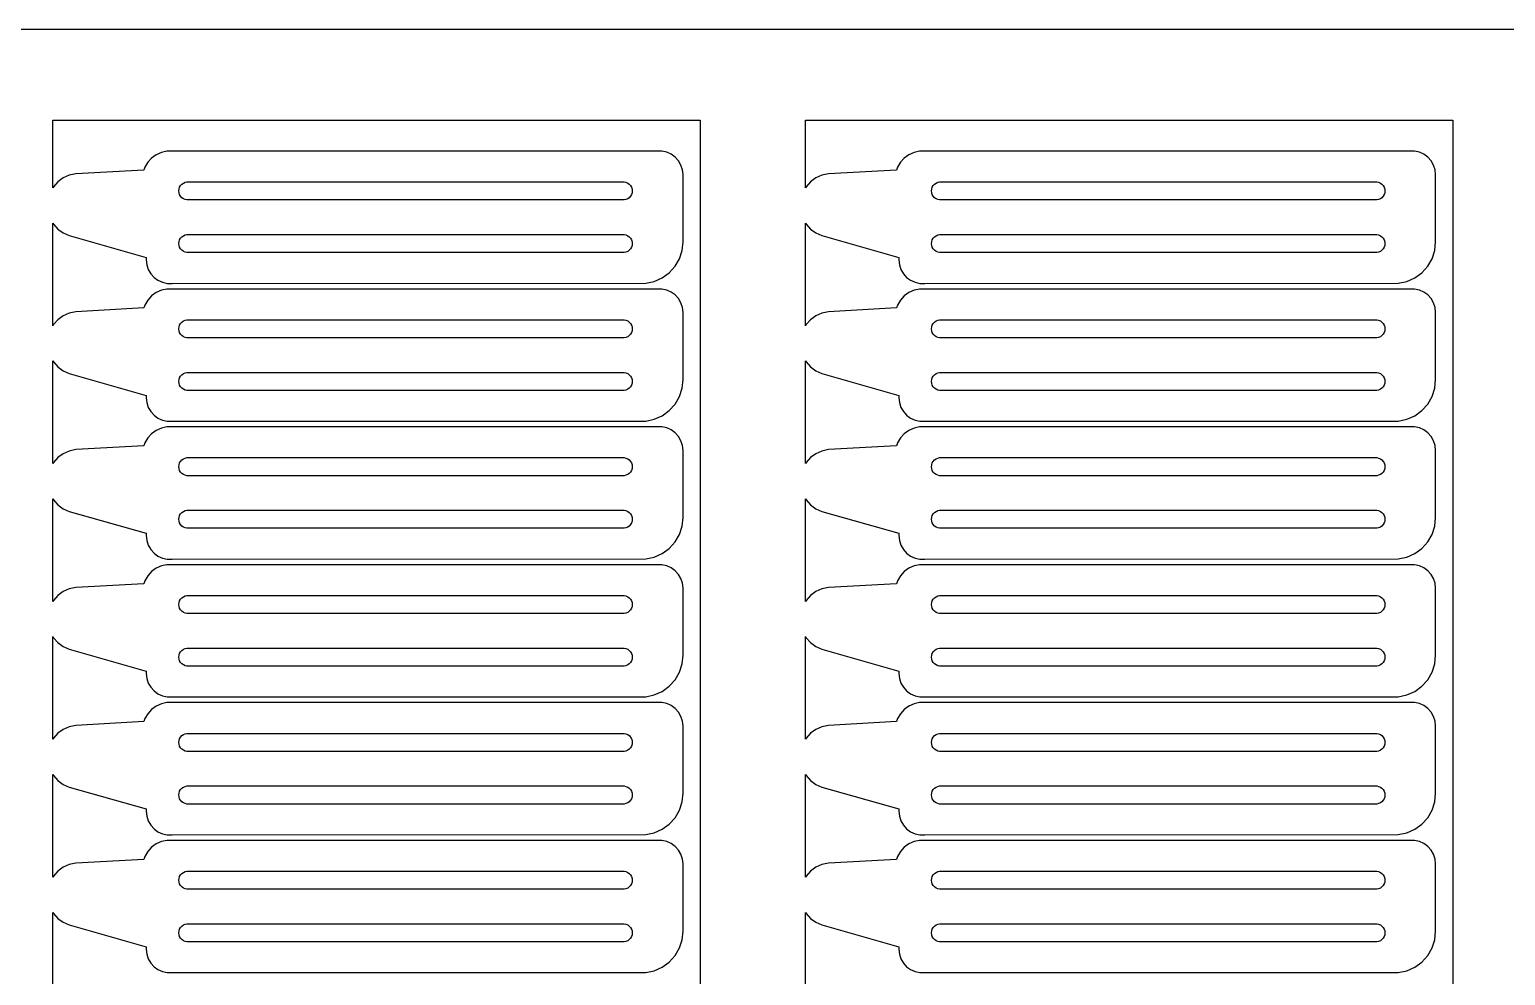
# Model space of a CAD drawing. Header units: metres. Extents: x 0 to 297, y 0 to 210.
# Drawn here: x 47 to 128.4, y 157.9 to 210 of the extents above; entities that cross this region are included whole.
import ezdxf

# ---------------------------------------------------------------- set-up
doc = ezdxf.new("R2010")
doc.units = ezdxf.units.M

msp = doc.modelspace()

# ---------------------------------------------------------------- linework, layer by layer
for p, q in [((297, 210), (0, 210)), ((48.3, 201.269), (48.3, 205)), ((48.3, 205), (84, 205)), ((84, 205), (84, 5)), ((89.8, 201.269), (89.8, 205)), ((89.8, 205), (125.5, 205)), ((125.5, 205), (125.5, 5)), ((53.5365, 202.682), (53.3797, 202.41)), ((53.7463, 202.915), (53.5365, 202.682)), ((54, 203.099), (53.7463, 202.915)), ((54.2865, 203.227), (54, 203.099)), ((54.5932, 203.292), (54.2865, 203.227)), ((81.8859, 203.293), (54.5932, 203.292)), ((82.1517, 203.236), (81.8859, 203.293)), ((82.4, 203.126), (82.1517, 203.236)), ((82.6199, 202.966), (82.4, 203.126)), ((82.8017, 202.764), (82.6199, 202.966)), ((82.9376, 202.529), (82.8017, 202.764)), ((95.0365, 202.682), (94.8797, 202.41)), ((95.2463, 202.915), (95.0365, 202.682)), ((95.5, 203.099), (95.2463, 202.915)), ((95.7865, 203.227), (95.5, 203.099)), ((96.0932, 203.292), (95.7865, 203.227)), ((123.386, 203.293), (96.0932, 203.292)), ((123.652, 203.236), (123.386, 203.293)), ((123.9, 203.126), (123.652, 203.236)), ((124.12, 202.966), (123.9, 203.126)), ((124.302, 202.764), (124.12, 202.966)), ((124.438, 202.529), (124.302, 202.764)), ((49.2092, 201.964), (48.875, 201.816)), ((49.5671, 202.04), (49.2092, 201.964)), ((53.3275, 202.25), (49.5671, 202.04)), ((53.3797, 202.41), (53.3275, 202.25)), ((83.0216, 202.27), (82.9376, 202.529)), ((83.05, 202), (83.0216, 202.27)), ((83.05, 198.3), (83.05, 202)), ((90.7092, 201.964), (90.375, 201.816)), ((91.0671, 202.04), (90.7092, 201.964)), ((94.8275, 202.25), (91.0671, 202.04)), ((94.8797, 202.41), (94.8275, 202.25)), ((124.522, 202.27), (124.438, 202.529)), ((124.55, 202), (124.522, 202.27)), ((124.55, 198.3), (124.55, 202)), ((48.3342, 201.329), (48.3, 201.269)), ((48.579, 201.601), (48.3342, 201.329)), ((48.875, 201.816), (48.579, 201.601)), ((55.25, 201.1), (55.2609, 201.204)), ((55.2609, 200.996), (55.25, 201.1)), ((55.2609, 201.204), (55.2932, 201.303)), ((55.2932, 201.303), (55.3455, 201.394)), ((55.3455, 201.394), (55.4154, 201.472)), ((55.4154, 201.472), (55.5, 201.533)), ((55.5, 201.533), (55.5955, 201.576)), ((55.5955, 201.576), (55.6977, 201.597)), ((55.6977, 201.597), (79.8023, 201.597)), ((79.8023, 201.597), (79.9045, 201.576)), ((79.9045, 201.576), (80, 201.533)), ((80, 201.533), (80.0846, 201.472)), ((80.0846, 201.472), (80.1545, 201.394)), ((80.1545, 201.394), (80.2068, 201.303)), ((80.2068, 201.303), (80.2391, 201.204)), ((80.2391, 201.204), (80.25, 201.1)), ((80.25, 201.1), (80.2391, 200.996)), ((89.8342, 201.329), (89.8, 201.269)), ((90.079, 201.601), (89.8342, 201.329)), ((90.375, 201.816), (90.079, 201.601)), ((96.75, 201.1), (96.7609, 201.204)), ((96.7609, 200.996), (96.75, 201.1)), ((96.7609, 201.204), (96.7932, 201.303)), ((96.7932, 201.303), (96.8455, 201.394)), ((96.8455, 201.394), (96.9154, 201.472)), ((96.9154, 201.472), (97, 201.533)), ((97, 201.533), (97.0955, 201.576)), ((97.0955, 201.576), (97.1977, 201.597)), ((97.1977, 201.597), (121.302, 201.597)), ((121.302, 201.597), (121.405, 201.576)), ((121.405, 201.576), (121.5, 201.533)), ((121.5, 201.533), (121.585, 201.472)), ((121.585, 201.472), (121.655, 201.394)), ((121.655, 201.394), (121.707, 201.303)), ((121.707, 201.303), (121.739, 201.204)), ((121.739, 201.204), (121.75, 201.1)), ((121.75, 201.1), (121.739, 200.996)), ((55.2932, 200.897), (55.2609, 200.996)), ((55.3455, 200.806), (55.2932, 200.897)), ((55.4154, 200.728), (55.3455, 200.806)), ((55.5, 200.667), (55.4154, 200.728)), ((55.5955, 200.624), (55.5, 200.667)), ((55.6977, 200.603), (55.5955, 200.624)), ((79.8023, 200.603), (55.6977, 200.603)), ((79.9045, 200.624), (79.8023, 200.603)), ((80, 200.667), (79.9045, 200.624)), ((80.0846, 200.728), (80, 200.667)), ((80.1545, 200.806), (80.0846, 200.728)), ((80.2068, 200.897), (80.1545, 200.806)), ((80.2391, 200.996), (80.2068, 200.897)), ((96.7932, 200.897), (96.7609, 200.996)), ((96.8455, 200.806), (96.7932, 200.897)), ((96.9154, 200.728), (96.8455, 200.806)), ((97, 200.667), (96.9154, 200.728)), ((97.0955, 200.624), (97, 200.667)), ((97.1977, 200.603), (97.0955, 200.624)), ((121.302, 200.603), (97.1977, 200.603)), ((121.405, 200.624), (121.302, 200.603)), ((121.5, 200.667), (121.405, 200.624)), ((121.585, 200.728), (121.5, 200.667)), ((121.655, 200.806), (121.585, 200.728)), ((121.707, 200.897), (121.655, 200.806)), ((121.739, 200.996), (121.707, 200.897)), ((48.3, 193.669), (48.3, 199.331)), ((48.3, 199.331), (48.3342, 199.271)), ((48.3342, 199.271), (48.579, 198.999)), ((48.579, 198.999), (48.875, 198.784)), ((48.875, 198.784), (49.2092, 198.636)), ((49.2092, 198.636), (53.4441, 197.432)), ((55.4154, 198.572), (55.5, 198.633)), ((55.5, 198.633), (55.5955, 198.676)), ((55.5955, 198.676), (55.6977, 198.697)), ((55.6977, 198.697), (79.8023, 198.697)), ((79.8023, 198.697), (79.9045, 198.676)), ((79.9045, 198.676), (80, 198.633)), ((80, 198.633), (80.0846, 198.572)), ((89.8, 193.669), (89.8, 199.331)), ((89.8, 199.331), (89.8342, 199.271)), ((89.8342, 199.271), (90.079, 198.999)), ((90.079, 198.999), (90.375, 198.784)), ((90.375, 198.784), (90.7092, 198.636)), ((90.7092, 198.636), (94.9441, 197.432)), ((96.9154, 198.572), (97, 198.633)), ((97, 198.633), (97.0955, 198.676)), ((97.0955, 198.676), (97.1977, 198.697)), ((97.1977, 198.697), (121.302, 198.697)), ((121.302, 198.697), (121.405, 198.676)), ((121.405, 198.676), (121.5, 198.633)), ((121.5, 198.633), (121.585, 198.572)), ((55.25, 198.2), (55.2609, 198.304)), ((55.2609, 198.096), (55.25, 198.2)), ((55.2609, 198.304), (55.2932, 198.403)), ((55.2932, 197.997), (55.2609, 198.096)), ((55.2932, 198.403), (55.3455, 198.494)), ((55.3455, 197.906), (55.2932, 197.997)), ((55.3455, 198.494), (55.4154, 198.572)), ((55.4154, 197.828), (55.3455, 197.906)), ((55.5, 197.767), (55.4154, 197.828)), ((55.5955, 197.724), (55.5, 197.767)), ((80, 197.767), (79.9045, 197.724)), ((80.0846, 197.828), (80, 197.767)), ((80.0846, 198.572), (80.1545, 198.494)), ((80.1545, 197.906), (80.0846, 197.828)), ((80.1545, 198.494), (80.2068, 198.403)), ((80.2068, 197.997), (80.1545, 197.906)), ((80.2068, 198.403), (80.2391, 198.304)), ((80.2391, 198.096), (80.2068, 197.997)), ((80.2391, 198.304), (80.25, 198.2)), ((80.25, 198.2), (80.2391, 198.096)), ((82.8512, 197.365), (82.9997, 197.822)), ((82.9997, 197.822), (83.05, 198.3)), ((96.75, 198.2), (96.7609, 198.304)), ((96.7609, 198.096), (96.75, 198.2)), ((96.7609, 198.304), (96.7932, 198.403)), ((96.7932, 197.997), (96.7609, 198.096)), ((96.7932, 198.403), (96.8455, 198.494)), ((96.8455, 197.906), (96.7932, 197.997)), ((96.8455, 198.494), (96.9154, 198.572)), ((96.9154, 197.828), (96.8455, 197.906)), ((97, 197.767), (96.9154, 197.828)), ((97.0955, 197.724), (97, 197.767)), ((121.5, 197.767), (121.405, 197.724)), ((121.585, 197.828), (121.5, 197.767)), ((121.585, 198.572), (121.655, 198.494)), ((121.655, 197.906), (121.585, 197.828)), ((121.655, 198.494), (121.707, 198.403)), ((121.707, 197.997), (121.655, 197.906)), ((121.707, 198.403), (121.739, 198.304)), ((121.739, 198.096), (121.707, 197.997)), ((121.739, 198.304), (121.75, 198.2)), ((121.75, 198.2), (121.739, 198.096)), ((124.351, 197.365), (124.5, 197.822)), ((124.5, 197.822), (124.55, 198.3)), ((53.4441, 197.432), (53.45, 197.3)), ((53.45, 197.3), (53.4784, 197.03)), ((53.4784, 197.03), (53.5624, 196.771)), ((55.6977, 197.703), (55.5955, 197.724)), ((79.8023, 197.703), (55.6977, 197.703)), ((79.9045, 197.724), (79.8023, 197.703)), ((82.6107, 196.948), (82.8512, 197.365)), ((94.9441, 197.432), (94.95, 197.3)), ((94.95, 197.3), (94.9784, 197.03)), ((94.9784, 197.03), (95.0624, 196.771)), ((97.1977, 197.703), (97.0955, 197.724)), ((121.302, 197.703), (97.1977, 197.703)), ((121.405, 197.724), (121.302, 197.703)), ((124.111, 196.948), (124.351, 197.365)), ((53.5624, 196.771), (53.6983, 196.536)), ((53.6983, 196.536), (53.8801, 196.334)), ((53.8801, 196.334), (54.1, 196.174)), ((54.1, 196.174), (54.3483, 196.064)), ((81.4607, 196.113), (81.9, 196.308)), ((81.9, 196.308), (82.289, 196.591)), ((82.289, 196.591), (82.6107, 196.948)), ((95.0624, 196.771), (95.1983, 196.536)), ((95.1983, 196.536), (95.3801, 196.334)), ((95.3801, 196.334), (95.6, 196.174)), ((95.6, 196.174), (95.8483, 196.064)), ((122.961, 196.113), (123.4, 196.308)), ((123.4, 196.308), (123.789, 196.591)), ((123.789, 196.591), (124.111, 196.948)), ((54, 195.499), (53.7463, 195.315)), ((54.2865, 195.627), (54, 195.499)), ((54.5932, 195.692), (54.2865, 195.627)), ((54.3483, 196.064), (54.6141, 196.007)), ((81.8859, 195.693), (54.5932, 195.692)), ((54.6141, 196.007), (54.8859, 196.007)), ((54.8859, 196.007), (80.9904, 196.013)), ((80.9904, 196.013), (81.4607, 196.113)), ((82.1517, 195.636), (81.8859, 195.693)), ((82.4, 195.526), (82.1517, 195.636)), ((82.6199, 195.366), (82.4, 195.526)), ((82.8017, 195.164), (82.6199, 195.366)), ((95.5, 195.499), (95.2463, 195.315)), ((95.7865, 195.627), (95.5, 195.499)), ((96.0932, 195.692), (95.7865, 195.627)), ((95.8483, 196.064), (96.1141, 196.007)), ((123.386, 195.693), (96.0932, 195.692)), ((96.1141, 196.007), (96.3859, 196.007)), ((96.3859, 196.007), (122.49, 196.013)), ((122.49, 196.013), (122.961, 196.113)), ((123.652, 195.636), (123.386, 195.693)), ((123.9, 195.526), (123.652, 195.636)), ((124.12, 195.366), (123.9, 195.526)), ((124.302, 195.164), (124.12, 195.366)), ((53.3275, 194.65), (49.5671, 194.44)), ((53.3797, 194.81), (53.3275, 194.65)), ((53.5365, 195.082), (53.3797, 194.81)), ((53.7463, 195.315), (53.5365, 195.082)), ((82.9376, 194.929), (82.8017, 195.164)), ((83.0216, 194.67), (82.9376, 194.929)), ((83.05, 194.4), (83.0216, 194.67)), ((94.8275, 194.65), (91.0671, 194.44)), ((94.8797, 194.81), (94.8275, 194.65)), ((95.0365, 195.082), (94.8797, 194.81)), ((95.2463, 195.315), (95.0365, 195.082)), ((124.438, 194.929), (124.302, 195.164)), ((124.522, 194.67), (124.438, 194.929)), ((124.55, 194.4), (124.522, 194.67)), ((48.3342, 193.729), (48.3, 193.669)), ((48.579, 194.001), (48.3342, 193.729)), ((48.875, 194.216), (48.579, 194.001)), ((49.2092, 194.364), (48.875, 194.216)), ((49.5671, 194.44), (49.2092, 194.364)), ((55.2609, 193.604), (55.2932, 193.703)), ((55.2932, 193.703), (55.3455, 193.794)), ((55.3455, 193.794), (55.4154, 193.872)), ((55.4154, 193.872), (55.5, 193.933)), ((55.5, 193.933), (55.5955, 193.976)), ((55.5955, 193.976), (55.6977, 193.997)), ((55.6977, 193.997), (79.8023, 193.997)), ((79.8023, 193.997), (79.9045, 193.976)), ((79.9045, 193.976), (80, 193.933)), ((80, 193.933), (80.0846, 193.872)), ((80.0846, 193.872), (80.1545, 193.794)), ((80.1545, 193.794), (80.2068, 193.703)), ((80.2068, 193.703), (80.2391, 193.604)), ((83.05, 190.7), (83.05, 194.4)), ((89.8342, 193.729), (89.8, 193.669)), ((90.079, 194.001), (89.8342, 193.729)), ((90.375, 194.216), (90.079, 194.001)), ((90.7092, 194.364), (90.375, 194.216)), ((91.0671, 194.44), (90.7092, 194.364)), ((96.7609, 193.604), (96.7932, 193.703)), ((96.7932, 193.703), (96.8455, 193.794)), ((96.8455, 193.794), (96.9154, 193.872)), ((96.9154, 193.872), (97, 193.933)), ((97, 193.933), (97.0955, 193.976)), ((97.0955, 193.976), (97.1977, 193.997)), ((97.1977, 193.997), (121.302, 193.997)), ((121.302, 193.997), (121.405, 193.976)), ((121.405, 193.976), (121.5, 193.933)), ((121.5, 193.933), (121.585, 193.872)), ((121.585, 193.872), (121.655, 193.794)), ((121.655, 193.794), (121.707, 193.703)), ((121.707, 193.703), (121.739, 193.604)), ((124.55, 190.7), (124.55, 194.4)), ((55.25, 193.5), (55.2609, 193.604)), ((55.2609, 193.396), (55.25, 193.5)), ((55.2932, 193.297), (55.2609, 193.396)), ((55.3455, 193.206), (55.2932, 193.297)), ((55.4154, 193.128), (55.3455, 193.206)), ((55.5, 193.067), (55.4154, 193.128)), ((55.5955, 193.024), (55.5, 193.067)), ((55.6977, 193.003), (55.5955, 193.024)), ((79.8023, 193.003), (55.6977, 193.003)), ((79.9045, 193.024), (79.8023, 193.003)), ((80, 193.067), (79.9045, 193.024)), ((80.0846, 193.128), (80, 193.067)), ((80.1545, 193.206), (80.0846, 193.128)), ((80.2068, 193.297), (80.1545, 193.206)), ((80.2391, 193.396), (80.2068, 193.297)), ((80.2391, 193.604), (80.25, 193.5)), ((80.25, 193.5), (80.2391, 193.396)), ((96.75, 193.5), (96.7609, 193.604)), ((96.7609, 193.396), (96.75, 193.5)), ((96.7932, 193.297), (96.7609, 193.396)), ((96.8455, 193.206), (96.7932, 193.297)), ((96.9154, 193.128), (96.8455, 193.206)), ((97, 193.067), (96.9154, 193.128)), ((97.0955, 193.024), (97, 193.067)), ((97.1977, 193.003), (97.0955, 193.024)), ((121.302, 193.003), (97.1977, 193.003)), ((121.405, 193.024), (121.302, 193.003)), ((121.5, 193.067), (121.405, 193.024)), ((121.585, 193.128), (121.5, 193.067)), ((121.655, 193.206), (121.585, 193.128)), ((121.707, 193.297), (121.655, 193.206)), ((121.739, 193.396), (121.707, 193.297)), ((121.739, 193.604), (121.75, 193.5)), ((121.75, 193.5), (121.739, 193.396)), ((48.3, 186.069), (48.3, 191.731)), ((48.3, 191.731), (48.3342, 191.671)), ((48.3342, 191.671), (48.579, 191.399)), ((48.579, 191.399), (48.875, 191.184)), ((89.8, 186.069), (89.8, 191.731)), ((89.8, 191.731), (89.8342, 191.671)), ((89.8342, 191.671), (90.079, 191.399)), ((90.079, 191.399), (90.375, 191.184)), ((48.875, 191.184), (49.2092, 191.036)), ((49.2092, 191.036), (53.4441, 189.832)), ((55.25, 190.6), (55.2609, 190.704)), ((55.2609, 190.496), (55.25, 190.6)), ((55.2609, 190.704), (55.2932, 190.803)), ((55.2932, 190.397), (55.2609, 190.496)), ((55.2932, 190.803), (55.3455, 190.894)), ((55.3455, 190.894), (55.4154, 190.972)), ((55.4154, 190.972), (55.5, 191.033)), ((55.5, 191.033), (55.5955, 191.076)), ((55.5955, 191.076), (55.6977, 191.097)), ((55.6977, 191.097), (79.8023, 191.097)), ((79.8023, 191.097), (79.9045, 191.076)), ((79.9045, 191.076), (80, 191.033)), ((80, 191.033), (80.0846, 190.972)), ((80.0846, 190.972), (80.1545, 190.894)), ((80.1545, 190.894), (80.2068, 190.803)), ((80.2068, 190.803), (80.2391, 190.704)), ((80.2391, 190.496), (80.2068, 190.397)), ((80.2391, 190.704), (80.25, 190.6)), ((80.25, 190.6), (80.2391, 190.496)), ((82.9997, 190.222), (83.05, 190.7)), ((90.375, 191.184), (90.7092, 191.036)), ((90.7092, 191.036), (94.9441, 189.832)), ((96.75, 190.6), (96.7609, 190.704)), ((96.7609, 190.496), (96.75, 190.6)), ((96.7609, 190.704), (96.7932, 190.803)), ((96.7932, 190.397), (96.7609, 190.496)), ((96.7932, 190.803), (96.8455, 190.894)), ((96.8455, 190.894), (96.9154, 190.972)), ((96.9154, 190.972), (97, 191.033)), ((97, 191.033), (97.0955, 191.076)), ((97.0955, 191.076), (97.1977, 191.097)), ((97.1977, 191.097), (121.302, 191.097)), ((121.302, 191.097), (121.405, 191.076)), ((121.405, 191.076), (121.5, 191.033)), ((121.5, 191.033), (121.585, 190.972)), ((121.585, 190.972), (121.655, 190.894)), ((121.655, 190.894), (121.707, 190.803)), ((121.707, 190.803), (121.739, 190.704)), ((121.739, 190.496), (121.707, 190.397)), ((121.739, 190.704), (121.75, 190.6)), ((121.75, 190.6), (121.739, 190.496)), ((124.5, 190.222), (124.55, 190.7)), ((53.4441, 189.832), (53.45, 189.7)), ((53.45, 189.7), (53.4784, 189.43)), ((55.3455, 190.306), (55.2932, 190.397)), ((55.4154, 190.228), (55.3455, 190.306)), ((55.5, 190.167), (55.4154, 190.228)), ((55.5955, 190.124), (55.5, 190.167)), ((55.6977, 190.103), (55.5955, 190.124)), ((79.8023, 190.103), (55.6977, 190.103)), ((79.9045, 190.124), (79.8023, 190.103)), ((80, 190.167), (79.9045, 190.124)), ((80.0846, 190.228), (80, 190.167)), ((80.1545, 190.306), (80.0846, 190.228)), ((80.2068, 190.397), (80.1545, 190.306)), ((82.6107, 189.348), (82.8512, 189.765)), ((82.8512, 189.765), (82.9997, 190.222)), ((94.9441, 189.832), (94.95, 189.7)), ((94.95, 189.7), (94.9784, 189.43)), ((96.8455, 190.306), (96.7932, 190.397)), ((96.9154, 190.228), (96.8455, 190.306)), ((97, 190.167), (96.9154, 190.228)), ((97.0955, 190.124), (97, 190.167)), ((97.1977, 190.103), (97.0955, 190.124)), ((121.302, 190.103), (97.1977, 190.103)), ((121.405, 190.124), (121.302, 190.103)), ((121.5, 190.167), (121.405, 190.124)), ((121.585, 190.228), (121.5, 190.167)), ((121.655, 190.306), (121.585, 190.228)), ((121.707, 190.397), (121.655, 190.306)), ((124.111, 189.348), (124.351, 189.765)), ((124.351, 189.765), (124.5, 190.222)), ((53.4784, 189.43), (53.5624, 189.171)), ((53.5624, 189.171), (53.6983, 188.936)), ((53.6983, 188.936), (53.8801, 188.734)), ((81.9, 188.708), (82.289, 188.991)), ((82.289, 188.991), (82.6107, 189.348)), ((94.9784, 189.43), (95.0624, 189.171)), ((95.0624, 189.171), (95.1983, 188.936)), ((95.1983, 188.936), (95.3801, 188.734)), ((123.4, 188.708), (123.789, 188.991)), ((123.789, 188.991), (124.111, 189.348)), ((53.8801, 188.734), (54.1, 188.574)), ((54.2865, 188.027), (54, 187.899)), ((54.1, 188.574), (54.3483, 188.464)), ((54.5932, 188.092), (54.2865, 188.027)), ((54.3483, 188.464), (54.6141, 188.407)), ((81.8859, 188.093), (54.5932, 188.092)), ((54.6141, 188.407), (54.8859, 188.407)), ((54.8859, 188.407), (80.9904, 188.413)), ((80.9904, 188.413), (81.4607, 188.513)), ((81.4607, 188.513), (81.9, 188.708)), ((82.1517, 188.036), (81.8859, 188.093)), ((82.4, 187.926), (82.1517, 188.036)), ((95.3801, 188.734), (95.6, 188.574)), ((95.7865, 188.027), (95.5, 187.899)), ((95.6, 188.574), (95.8483, 188.464)), ((96.0932, 188.092), (95.7865, 188.027)), ((95.8483, 188.464), (96.1141, 188.407)), ((123.386, 188.093), (96.0932, 188.092)), ((96.1141, 188.407), (96.3859, 188.407)), ((96.3859, 188.407), (122.49, 188.413)), ((122.49, 188.413), (122.961, 188.513)), ((122.961, 188.513), (123.4, 188.708)), ((123.652, 188.036), (123.386, 188.093)), ((123.9, 187.926), (123.652, 188.036)), ((53.3797, 187.21), (53.3275, 187.05)), ((53.5365, 187.482), (53.3797, 187.21)), ((53.7463, 187.715), (53.5365, 187.482)), ((54, 187.899), (53.7463, 187.715)), ((82.6199, 187.766), (82.4, 187.926)), ((82.8017, 187.564), (82.6199, 187.766)), ((82.9376, 187.329), (82.8017, 187.564)), ((83.0216, 187.07), (82.9376, 187.329)), ((94.8797, 187.21), (94.8275, 187.05)), ((95.0365, 187.482), (94.8797, 187.21)), ((95.2463, 187.715), (95.0365, 187.482)), ((95.5, 187.899), (95.2463, 187.715)), ((124.12, 187.766), (123.9, 187.926)), ((124.302, 187.564), (124.12, 187.766)), ((124.438, 187.329), (124.302, 187.564)), ((124.522, 187.07), (124.438, 187.329)), ((48.579, 186.4), (48.3342, 186.129)), ((48.875, 186.616), (48.579, 186.4)), ((49.2092, 186.764), (48.875, 186.616)), ((49.5671, 186.84), (49.2092, 186.764)), ((53.3275, 187.05), (49.5671, 186.84)), ((55.5, 186.333), (55.5955, 186.376)), ((55.5955, 186.376), (55.6977, 186.397)), ((55.6977, 186.397), (79.8023, 186.397)), ((79.8023, 186.397), (79.9045, 186.376)), ((79.9045, 186.376), (80, 186.333)), ((83.05, 186.8), (83.0216, 187.07)), ((83.05, 183.1), (83.05, 186.8)), ((90.079, 186.4), (89.8342, 186.129)), ((90.375, 186.616), (90.079, 186.4)), ((90.7092, 186.764), (90.375, 186.616)), ((91.0671, 186.84), (90.7092, 186.764)), ((94.8275, 187.05), (91.0671, 186.84)), ((97, 186.333), (97.0955, 186.376)), ((97.0955, 186.376), (97.1977, 186.397)), ((97.1977, 186.397), (121.302, 186.397)), ((121.302, 186.397), (121.405, 186.376)), ((121.405, 186.376), (121.5, 186.333)), ((124.55, 186.8), (124.522, 187.07)), ((124.55, 183.1), (124.55, 186.8)), ((48.3342, 186.129), (48.3, 186.069)), ((55.25, 185.9), (55.2609, 186.004)), ((55.2609, 185.796), (55.25, 185.9)), ((55.2609, 186.004), (55.2932, 186.103)), ((55.2932, 185.697), (55.2609, 185.796)), ((55.2932, 186.103), (55.3455, 186.194)), ((55.3455, 185.606), (55.2932, 185.697)), ((55.3455, 186.194), (55.4154, 186.272)), ((55.4154, 185.528), (55.3455, 185.606)), ((55.4154, 186.272), (55.5, 186.333)), ((80, 186.333), (80.0846, 186.272)), ((80.0846, 186.272), (80.1545, 186.194)), ((80.1545, 185.606), (80.0846, 185.528)), ((80.1545, 186.194), (80.2068, 186.103)), ((80.2068, 185.697), (80.1545, 185.606)), ((80.2068, 186.103), (80.2391, 186.004)), ((80.2391, 185.796), (80.2068, 185.697)), ((80.2391, 186.004), (80.25, 185.9)), ((80.25, 185.9), (80.2391, 185.796)), ((89.8342, 186.129), (89.8, 186.069)), ((96.75, 185.9), (96.7609, 186.004)), ((96.7609, 185.796), (96.75, 185.9)), ((96.7609, 186.004), (96.7932, 186.103)), ((96.7932, 185.697), (96.7609, 185.796)), ((96.7932, 186.103), (96.8455, 186.194)), ((96.8455, 185.606), (96.7932, 185.697)), ((96.8455, 186.194), (96.9154, 186.272)), ((96.9154, 185.528), (96.8455, 185.606)), ((96.9154, 186.272), (97, 186.333)), ((121.5, 186.333), (121.585, 186.272)), ((121.585, 186.272), (121.655, 186.194)), ((121.655, 185.606), (121.585, 185.528)), ((121.655, 186.194), (121.707, 186.103)), ((121.707, 185.697), (121.655, 185.606)), ((121.707, 186.103), (121.739, 186.004)), ((121.739, 185.796), (121.707, 185.697)), ((121.739, 186.004), (121.75, 185.9)), ((121.75, 185.9), (121.739, 185.796)), ((55.5, 185.467), (55.4154, 185.528)), ((55.5955, 185.424), (55.5, 185.467)), ((55.6977, 185.403), (55.5955, 185.424)), ((79.8023, 185.403), (55.6977, 185.403)), ((79.9045, 185.424), (79.8023, 185.403)), ((80, 185.467), (79.9045, 185.424)), ((80.0846, 185.528), (80, 185.467)), ((97, 185.467), (96.9154, 185.528)), ((97.0955, 185.424), (97, 185.467)), ((97.1977, 185.403), (97.0955, 185.424)), ((121.302, 185.403), (97.1977, 185.403)), ((121.405, 185.424), (121.302, 185.403)), ((121.5, 185.467), (121.405, 185.424)), ((121.585, 185.528), (121.5, 185.467)), ((48.3, 178.469), (48.3, 184.131)), ((48.3, 184.131), (48.3342, 184.071)), ((48.3342, 184.071), (48.579, 183.799)), ((89.8, 178.469), (89.8, 184.131)), ((89.8, 184.131), (89.8342, 184.071)), ((89.8342, 184.071), (90.079, 183.799)), ((48.579, 183.799), (48.875, 183.584)), ((48.875, 183.584), (49.2092, 183.436)), ((49.2092, 183.436), (53.4441, 182.232)), ((55.2609, 183.104), (55.2932, 183.203)), ((55.2932, 183.203), (55.3455, 183.294)), ((55.3455, 183.294), (55.4154, 183.372)), ((55.4154, 183.372), (55.5, 183.433)), ((55.5, 183.433), (55.5955, 183.476)), ((55.5955, 183.476), (55.6977, 183.497)), ((55.6977, 183.497), (79.8023, 183.497)), ((79.8023, 183.497), (79.9045, 183.476)), ((79.9045, 183.476), (80, 183.433)), ((80, 183.433), (80.0846, 183.372)), ((80.0846, 183.372), (80.1545, 183.294)), ((80.1545, 183.294), (80.2068, 183.203)), ((80.2068, 183.203), (80.2391, 183.104)), ((90.079, 183.799), (90.375, 183.584)), ((90.375, 183.584), (90.7092, 183.436)), ((90.7092, 183.436), (94.9441, 182.232)), ((96.7609, 183.104), (96.7932, 183.203)), ((96.7932, 183.203), (96.8455, 183.294)), ((96.8455, 183.294), (96.9154, 183.372)), ((96.9154, 183.372), (97, 183.433)), ((97, 183.433), (97.0955, 183.476)), ((97.0955, 183.476), (97.1977, 183.497)), ((97.1977, 183.497), (121.302, 183.497)), ((121.302, 183.497), (121.405, 183.476)), ((121.405, 183.476), (121.5, 183.433)), ((121.5, 183.433), (121.585, 183.372)), ((121.585, 183.372), (121.655, 183.294)), ((121.655, 183.294), (121.707, 183.203)), ((121.707, 183.203), (121.739, 183.104)), ((55.25, 183), (55.2609, 183.104)), ((55.2609, 182.896), (55.25, 183)), ((55.2932, 182.797), (55.2609, 182.896)), ((55.3455, 182.706), (55.2932, 182.797)), ((55.4154, 182.628), (55.3455, 182.706)), ((55.5, 182.567), (55.4154, 182.628)), ((55.5955, 182.524), (55.5, 182.567)), ((55.6977, 182.503), (55.5955, 182.524)), ((79.8023, 182.503), (55.6977, 182.503)), ((79.9045, 182.524), (79.8023, 182.503)), ((80, 182.567), (79.9045, 182.524)), ((80.0846, 182.628), (80, 182.567)), ((80.1545, 182.706), (80.0846, 182.628)), ((80.2068, 182.797), (80.1545, 182.706)), ((80.2391, 182.896), (80.2068, 182.797)), ((80.2391, 183.104), (80.25, 183)), ((80.25, 183), (80.2391, 182.896)), ((82.8512, 182.165), (82.9997, 182.622)), ((82.9997, 182.622), (83.05, 183.1)), ((96.75, 183), (96.7609, 183.104)), ((96.7609, 182.896), (96.75, 183)), ((96.7932, 182.797), (96.7609, 182.896)), ((96.8455, 182.706), (96.7932, 182.797)), ((96.9154, 182.628), (96.8455, 182.706)), ((97, 182.567), (96.9154, 182.628)), ((97.0955, 182.524), (97, 182.567)), ((97.1977, 182.503), (97.0955, 182.524)), ((121.302, 182.503), (97.1977, 182.503)), ((121.405, 182.524), (121.302, 182.503)), ((121.5, 182.567), (121.405, 182.524)), ((121.585, 182.628), (121.5, 182.567)), ((121.655, 182.706), (121.585, 182.628)), ((121.707, 182.797), (121.655, 182.706)), ((121.739, 182.896), (121.707, 182.797)), ((121.739, 183.104), (121.75, 183)), ((121.75, 183), (121.739, 182.896)), ((124.351, 182.165), (124.5, 182.622)), ((124.5, 182.622), (124.55, 183.1)), ((53.4441, 182.232), (53.45, 182.1)), ((53.45, 182.1), (53.4784, 181.83)), ((53.4784, 181.83), (53.5624, 181.571)), ((53.5624, 181.571), (53.6983, 181.336)), ((82.289, 181.391), (82.6107, 181.748)), ((82.6107, 181.748), (82.8512, 182.165)), ((94.9441, 182.232), (94.95, 182.1)), ((94.95, 182.1), (94.9784, 181.83)), ((94.9784, 181.83), (95.0624, 181.571)), ((95.0624, 181.571), (95.1983, 181.336)), ((123.789, 181.391), (124.111, 181.748)), ((124.111, 181.748), (124.351, 182.165)), ((53.6983, 181.336), (53.8801, 181.134)), ((53.8801, 181.134), (54.1, 180.974)), ((54.1, 180.974), (54.3483, 180.864)), ((54.3483, 180.864), (54.6141, 180.807)), ((54.6141, 180.807), (54.8859, 180.807)), ((54.8859, 180.807), (80.9904, 180.813)), ((80.9904, 180.813), (81.4607, 180.913)), ((81.4607, 180.913), (81.9, 181.108)), ((81.9, 181.108), (82.289, 181.391)), ((95.1983, 181.336), (95.3801, 181.134)), ((95.3801, 181.134), (95.6, 180.974)), ((95.6, 180.974), (95.8483, 180.864)), ((95.8483, 180.864), (96.1141, 180.807)), ((96.1141, 180.807), (96.3859, 180.807)), ((96.3859, 180.807), (122.49, 180.813)), ((122.49, 180.813), (122.961, 180.913)), ((122.961, 180.913), (123.4, 181.108)), ((123.4, 181.108), (123.789, 181.391)), ((53.5365, 179.882), (53.3797, 179.61)), ((53.7463, 180.115), (53.5365, 179.882)), ((54, 180.299), (53.7463, 180.115)), ((54.2865, 180.427), (54, 180.299)), ((54.5932, 180.492), (54.2865, 180.427)), ((81.8859, 180.493), (54.5932, 180.492)), ((82.1517, 180.436), (81.8859, 180.493)), ((82.4, 180.326), (82.1517, 180.436)), ((82.6199, 180.166), (82.4, 180.326)), ((82.8017, 179.964), (82.6199, 180.166)), ((82.9376, 179.729), (82.8017, 179.964)), ((95.0365, 179.882), (94.8797, 179.61)), ((95.2463, 180.115), (95.0365, 179.882)), ((95.5, 180.299), (95.2463, 180.115)), ((95.7865, 180.427), (95.5, 180.299)), ((96.0932, 180.492), (95.7865, 180.427)), ((123.386, 180.493), (96.0932, 180.492)), ((123.652, 180.436), (123.386, 180.493)), ((123.9, 180.326), (123.652, 180.436)), ((124.12, 180.166), (123.9, 180.326)), ((124.302, 179.964), (124.12, 180.166)), ((124.438, 179.729), (124.302, 179.964)), ((49.2092, 179.164), (48.875, 179.016)), ((49.5671, 179.24), (49.2092, 179.164)), ((53.3275, 179.45), (49.5671, 179.24)), ((53.3797, 179.61), (53.3275, 179.45)), ((83.0216, 179.47), (82.9376, 179.729)), ((83.05, 179.2), (83.0216, 179.47)), ((83.05, 175.5), (83.05, 179.2)), ((90.7092, 179.164), (90.375, 179.016)), ((91.0671, 179.24), (90.7092, 179.164)), ((94.8275, 179.45), (91.0671, 179.24)), ((94.8797, 179.61), (94.8275, 179.45)), ((124.522, 179.47), (124.438, 179.729)), ((124.55, 179.2), (124.522, 179.47)), ((124.55, 175.5), (124.55, 179.2)), ((48.3342, 178.529), (48.3, 178.469)), ((48.579, 178.801), (48.3342, 178.529)), ((48.875, 179.016), (48.579, 178.801)), ((55.25, 178.3), (55.2609, 178.404)), ((55.2609, 178.196), (55.25, 178.3)), ((55.2609, 178.404), (55.2932, 178.503)), ((55.2932, 178.503), (55.3455, 178.594)), ((55.3455, 178.594), (55.4154, 178.672)), ((55.4154, 178.672), (55.5, 178.733)), ((55.5, 178.733), (55.5955, 178.776)), ((55.5955, 178.776), (55.6977, 178.797)), ((55.6977, 178.797), (79.8023, 178.797)), ((79.8023, 178.797), (79.9045, 178.776)), ((79.9045, 178.776), (80, 178.733)), ((80, 178.733), (80.0846, 178.672)), ((80.0846, 178.672), (80.1545, 178.594)), ((80.1545, 178.594), (80.2068, 178.503)), ((80.2068, 178.503), (80.2391, 178.404)), ((80.2391, 178.404), (80.25, 178.3)), ((80.25, 178.3), (80.2391, 178.196)), ((89.8342, 178.529), (89.8, 178.469)), ((90.079, 178.801), (89.8342, 178.529)), ((90.375, 179.016), (90.079, 178.801)), ((96.75, 178.3), (96.7609, 178.404)), ((96.7609, 178.196), (96.75, 178.3)), ((96.7609, 178.404), (96.7932, 178.503)), ((96.7932, 178.503), (96.8455, 178.594)), ((96.8455, 178.594), (96.9154, 178.672)), ((96.9154, 178.672), (97, 178.733)), ((97, 178.733), (97.0955, 178.776)), ((97.0955, 178.776), (97.1977, 178.797)), ((97.1977, 178.797), (121.302, 178.797)), ((121.302, 178.797), (121.405, 178.776)), ((121.405, 178.776), (121.5, 178.733)), ((121.5, 178.733), (121.585, 178.672)), ((121.585, 178.672), (121.655, 178.594)), ((121.655, 178.594), (121.707, 178.503)), ((121.707, 178.503), (121.739, 178.404)), ((121.739, 178.404), (121.75, 178.3)), ((121.75, 178.3), (121.739, 178.196)), ((55.2932, 178.097), (55.2609, 178.196)), ((55.3455, 178.006), (55.2932, 178.097)), ((55.4154, 177.928), (55.3455, 178.006)), ((55.5, 177.867), (55.4154, 177.928)), ((55.5955, 177.824), (55.5, 177.867)), ((55.6977, 177.803), (55.5955, 177.824)), ((79.8023, 177.803), (55.6977, 177.803)), ((79.9045, 177.824), (79.8023, 177.803)), ((80, 177.867), (79.9045, 177.824)), ((80.0846, 177.928), (80, 177.867)), ((80.1545, 178.006), (80.0846, 177.928)), ((80.2068, 178.097), (80.1545, 178.006)), ((80.2391, 178.196), (80.2068, 178.097)), ((96.7932, 178.097), (96.7609, 178.196)), ((96.8455, 178.006), (96.7932, 178.097)), ((96.9154, 177.928), (96.8455, 178.006)), ((97, 177.867), (96.9154, 177.928)), ((97.0955, 177.824), (97, 177.867)), ((97.1977, 177.803), (97.0955, 177.824)), ((121.302, 177.803), (97.1977, 177.803)), ((121.405, 177.824), (121.302, 177.803)), ((121.5, 177.867), (121.405, 177.824)), ((121.585, 177.928), (121.5, 177.867)), ((121.655, 178.006), (121.585, 177.928)), ((121.707, 178.097), (121.655, 178.006)), ((121.739, 178.196), (121.707, 178.097)), ((48.3, 170.869), (48.3, 176.531)), ((48.3, 176.531), (48.3342, 176.471)), ((48.3342, 176.471), (48.579, 176.199)), ((48.579, 176.199), (48.875, 175.984)), ((48.875, 175.984), (49.2092, 175.836)), ((49.2092, 175.836), (53.4441, 174.632)), ((55.4154, 175.772), (55.5, 175.833)), ((55.5, 175.833), (55.5955, 175.876)), ((55.5955, 175.876), (55.6977, 175.897)), ((55.6977, 175.897), (79.8023, 175.897)), ((79.8023, 175.897), (79.9045, 175.876)), ((79.9045, 175.876), (80, 175.833)), ((80, 175.833), (80.0846, 175.772)), ((89.8, 170.869), (89.8, 176.531)), ((89.8, 176.531), (89.8342, 176.471)), ((89.8342, 176.471), (90.079, 176.199)), ((90.079, 176.199), (90.375, 175.984)), ((90.375, 175.984), (90.7092, 175.836)), ((90.7092, 175.836), (94.9441, 174.632)), ((96.9154, 175.772), (97, 175.833)), ((97, 175.833), (97.0955, 175.876)), ((97.0955, 175.876), (97.1977, 175.897)), ((97.1977, 175.897), (121.302, 175.897)), ((121.302, 175.897), (121.405, 175.876)), ((121.405, 175.876), (121.5, 175.833)), ((121.5, 175.833), (121.585, 175.772)), ((55.25, 175.4), (55.2609, 175.504)), ((55.2609, 175.296), (55.25, 175.4)), ((55.2609, 175.504), (55.2932, 175.603)), ((55.2932, 175.197), (55.2609, 175.296)), ((55.2932, 175.603), (55.3455, 175.694)), ((55.3455, 175.106), (55.2932, 175.197)), ((55.3455, 175.694), (55.4154, 175.772)), ((55.4154, 175.028), (55.3455, 175.106)), ((55.5, 174.967), (55.4154, 175.028)), ((80.0846, 175.028), (80, 174.967)), ((80.0846, 175.772), (80.1545, 175.694)), ((80.1545, 175.106), (80.0846, 175.028)), ((80.1545, 175.694), (80.2068, 175.603)), ((80.2068, 175.197), (80.1545, 175.106)), ((80.2068, 175.603), (80.2391, 175.504)), ((80.2391, 175.296), (80.2068, 175.197)), ((80.2391, 175.504), (80.25, 175.4)), ((80.25, 175.4), (80.2391, 175.296)), ((82.8512, 174.564), (82.9997, 175.022)), ((82.9997, 175.022), (83.05, 175.5)), ((96.75, 175.4), (96.7609, 175.504)), ((96.7609, 175.296), (96.75, 175.4)), ((96.7609, 175.504), (96.7932, 175.603)), ((96.7932, 175.197), (96.7609, 175.296)), ((96.7932, 175.603), (96.8455, 175.694)), ((96.8455, 175.106), (96.7932, 175.197)), ((96.8455, 175.694), (96.9154, 175.772)), ((96.9154, 175.028), (96.8455, 175.106)), ((97, 174.967), (96.9154, 175.028)), ((121.585, 175.028), (121.5, 174.967)), ((121.585, 175.772), (121.655, 175.694)), ((121.655, 175.106), (121.585, 175.028)), ((121.655, 175.694), (121.707, 175.603)), ((121.707, 175.197), (121.655, 175.106)), ((121.707, 175.603), (121.739, 175.504)), ((121.739, 175.296), (121.707, 175.197)), ((121.739, 175.504), (121.75, 175.4)), ((121.75, 175.4), (121.739, 175.296)), ((124.351, 174.564), (124.5, 175.022)), ((124.5, 175.022), (124.55, 175.5)), ((53.4441, 174.632), (53.45, 174.5)), ((53.45, 174.5), (53.4784, 174.23)), ((53.4784, 174.23), (53.5624, 173.971)), ((55.5955, 174.924), (55.5, 174.967)), ((55.6977, 174.903), (55.5955, 174.924)), ((79.8023, 174.903), (55.6977, 174.903)), ((79.9045, 174.924), (79.8023, 174.903)), ((80, 174.967), (79.9045, 174.924)), ((82.6107, 174.148), (82.8512, 174.564)), ((94.9441, 174.632), (94.95, 174.5)), ((94.95, 174.5), (94.9784, 174.23)), ((94.9784, 174.23), (95.0624, 173.971)), ((97.0955, 174.924), (97, 174.967)), ((97.1977, 174.903), (97.0955, 174.924)), ((121.302, 174.903), (97.1977, 174.903)), ((121.405, 174.924), (121.302, 174.903)), ((121.5, 174.967), (121.405, 174.924)), ((124.111, 174.148), (124.351, 174.564)), ((53.5624, 173.971), (53.6983, 173.736)), ((53.6983, 173.736), (53.8801, 173.534)), ((53.8801, 173.534), (54.1, 173.374)), ((54.1, 173.374), (54.3483, 173.264)), ((81.4607, 173.313), (81.9, 173.508)), ((81.9, 173.508), (82.289, 173.791)), ((82.289, 173.791), (82.6107, 174.148)), ((95.0624, 173.971), (95.1983, 173.736)), ((95.1983, 173.736), (95.3801, 173.534)), ((95.3801, 173.534), (95.6, 173.374)), ((95.6, 173.374), (95.8483, 173.264)), ((122.961, 173.313), (123.4, 173.508)), ((123.4, 173.508), (123.789, 173.791)), ((123.789, 173.791), (124.111, 174.148)), ((54, 172.699), (53.7463, 172.515)), ((54.2865, 172.827), (54, 172.699)), ((54.5932, 172.892), (54.2865, 172.827)), ((54.3483, 173.264), (54.6141, 173.207)), ((81.8859, 172.893), (54.5932, 172.892)), ((54.6141, 173.207), (54.8859, 173.207)), ((54.8859, 173.207), (80.9904, 173.213)), ((80.9904, 173.213), (81.4607, 173.313)), ((82.1517, 172.836), (81.8859, 172.893)), ((82.4, 172.726), (82.1517, 172.836)), ((82.6199, 172.566), (82.4, 172.726)), ((82.8017, 172.364), (82.6199, 172.566)), ((95.5, 172.699), (95.2463, 172.515)), ((95.7865, 172.827), (95.5, 172.699)), ((96.0932, 172.892), (95.7865, 172.827)), ((95.8483, 173.264), (96.1141, 173.207)), ((123.386, 172.893), (96.0932, 172.892)), ((96.1141, 173.207), (96.3859, 173.207)), ((96.3859, 173.207), (122.49, 173.213)), ((122.49, 173.213), (122.961, 173.313)), ((123.652, 172.836), (123.386, 172.893)), ((123.9, 172.726), (123.652, 172.836)), ((124.12, 172.566), (123.9, 172.726)), ((124.302, 172.364), (124.12, 172.566)), ((53.3275, 171.85), (49.5671, 171.64)), ((53.3797, 172.01), (53.3275, 171.85)), ((53.5365, 172.282), (53.3797, 172.01)), ((53.7463, 172.515), (53.5365, 172.282)), ((82.9376, 172.129), (82.8017, 172.364)), ((83.0216, 171.87), (82.9376, 172.129)), ((83.05, 171.6), (83.0216, 171.87)), ((94.8275, 171.85), (91.0671, 171.64)), ((94.8797, 172.01), (94.8275, 171.85)), ((95.0365, 172.282), (94.8797, 172.01)), ((95.2463, 172.515), (95.0365, 172.282)), ((124.438, 172.129), (124.302, 172.364)), ((124.522, 171.87), (124.438, 172.129)), ((124.55, 171.6), (124.522, 171.87)), ((48.3342, 170.929), (48.3, 170.869)), ((48.579, 171.201), (48.3342, 170.929)), ((48.875, 171.416), (48.579, 171.201)), ((49.2092, 171.564), (48.875, 171.416)), ((49.5671, 171.64), (49.2092, 171.564)), ((55.2932, 170.903), (55.3455, 170.994)), ((55.3455, 170.994), (55.4154, 171.072)), ((55.4154, 171.072), (55.5, 171.133)), ((55.5, 171.133), (55.5955, 171.176)), ((55.5955, 171.176), (55.6977, 171.197)), ((55.6977, 171.197), (79.8023, 171.197)), ((79.8023, 171.197), (79.9045, 171.176)), ((79.9045, 171.176), (80, 171.133)), ((80, 171.133), (80.0846, 171.072)), ((80.0846, 171.072), (80.1545, 170.994)), ((80.1545, 170.994), (80.2068, 170.903)), ((83.05, 167.9), (83.05, 171.6)), ((89.8342, 170.929), (89.8, 170.869)), ((90.079, 171.201), (89.8342, 170.929)), ((90.375, 171.416), (90.079, 171.201)), ((90.7092, 171.564), (90.375, 171.416)), ((91.0671, 171.64), (90.7092, 171.564)), ((96.7932, 170.903), (96.8455, 170.994)), ((96.8455, 170.994), (96.9154, 171.072)), ((96.9154, 171.072), (97, 171.133)), ((97, 171.133), (97.0955, 171.176)), ((97.0955, 171.176), (97.1977, 171.197)), ((97.1977, 171.197), (121.302, 171.197)), ((121.302, 171.197), (121.405, 171.176)), ((121.405, 171.176), (121.5, 171.133)), ((121.5, 171.133), (121.585, 171.072)), ((121.585, 171.072), (121.655, 170.994)), ((121.655, 170.994), (121.707, 170.903)), ((124.55, 167.9), (124.55, 171.6)), ((55.25, 170.7), (55.2609, 170.804)), ((55.2609, 170.596), (55.25, 170.7)), ((55.2609, 170.804), (55.2932, 170.903)), ((55.2932, 170.497), (55.2609, 170.596)), ((55.3455, 170.406), (55.2932, 170.497)), ((55.4154, 170.328), (55.3455, 170.406)), ((55.5, 170.267), (55.4154, 170.328)), ((55.5955, 170.224), (55.5, 170.267)), ((55.6977, 170.203), (55.5955, 170.224)), ((79.8023, 170.203), (55.6977, 170.203)), ((79.9045, 170.224), (79.8023, 170.203)), ((80, 170.267), (79.9045, 170.224)), ((80.0846, 170.328), (80, 170.267)), ((80.1545, 170.406), (80.0846, 170.328)), ((80.2068, 170.497), (80.1545, 170.406)), ((80.2068, 170.903), (80.2391, 170.804)), ((80.2391, 170.596), (80.2068, 170.497)), ((80.2391, 170.804), (80.25, 170.7)), ((80.25, 170.7), (80.2391, 170.596)), ((96.75, 170.7), (96.7609, 170.804)), ((96.7609, 170.596), (96.75, 170.7)), ((96.7609, 170.804), (96.7932, 170.903)), ((96.7932, 170.497), (96.7609, 170.596)), ((96.8455, 170.406), (96.7932, 170.497)), ((96.9154, 170.328), (96.8455, 170.406)), ((97, 170.267), (96.9154, 170.328)), ((97.0955, 170.224), (97, 170.267)), ((97.1977, 170.203), (97.0955, 170.224)), ((121.302, 170.203), (97.1977, 170.203)), ((121.405, 170.224), (121.302, 170.203)), ((121.5, 170.267), (121.405, 170.224)), ((121.585, 170.328), (121.5, 170.267)), ((121.655, 170.406), (121.585, 170.328)), ((121.707, 170.497), (121.655, 170.406)), ((121.707, 170.903), (121.739, 170.804)), ((121.739, 170.596), (121.707, 170.497)), ((121.739, 170.804), (121.75, 170.7)), ((121.75, 170.7), (121.739, 170.596)), ((48.3, 163.269), (48.3, 168.931)), ((48.3, 168.931), (48.3342, 168.871)), ((48.3342, 168.871), (48.579, 168.6)), ((48.579, 168.6), (48.875, 168.384)), ((89.8, 163.269), (89.8, 168.931)), ((89.8, 168.931), (89.8342, 168.871)), ((89.8342, 168.871), (90.079, 168.6)), ((90.079, 168.6), (90.375, 168.384)), ((48.875, 168.384), (49.2092, 168.236)), ((49.2092, 168.236), (53.4441, 167.032)), ((55.25, 167.8), (55.2609, 167.904)), ((55.2609, 167.696), (55.25, 167.8)), ((55.2609, 167.904), (55.2932, 168.003)), ((55.2932, 167.597), (55.2609, 167.696)), ((55.2932, 168.003), (55.3455, 168.094)), ((55.3455, 168.094), (55.4154, 168.172)), ((55.4154, 168.172), (55.5, 168.233)), ((55.5, 168.233), (55.5955, 168.276)), ((55.5955, 168.276), (55.6977, 168.297)), ((55.6977, 168.297), (79.8023, 168.297)), ((79.8023, 168.297), (79.9045, 168.276)), ((79.9045, 168.276), (80, 168.233)), ((80, 168.233), (80.0846, 168.172)), ((80.0846, 168.172), (80.1545, 168.094)), ((80.1545, 168.094), (80.2068, 168.003)), ((80.2068, 168.003), (80.2391, 167.904)), ((80.2391, 167.696), (80.2068, 167.597)), ((80.2391, 167.904), (80.25, 167.8)), ((80.25, 167.8), (80.2391, 167.696)), ((82.9997, 167.422), (83.05, 167.9)), ((90.375, 168.384), (90.7092, 168.236)), ((90.7092, 168.236), (94.9441, 167.032)), ((96.75, 167.8), (96.7609, 167.904)), ((96.7609, 167.696), (96.75, 167.8)), ((96.7609, 167.904), (96.7932, 168.003)), ((96.7932, 167.597), (96.7609, 167.696)), ((96.7932, 168.003), (96.8455, 168.094)), ((96.8455, 168.094), (96.9154, 168.172)), ((96.9154, 168.172), (97, 168.233)), ((97, 168.233), (97.0955, 168.276)), ((97.0955, 168.276), (97.1977, 168.297)), ((97.1977, 168.297), (121.302, 168.297)), ((121.302, 168.297), (121.405, 168.276)), ((121.405, 168.276), (121.5, 168.233)), ((121.5, 168.233), (121.585, 168.172)), ((121.585, 168.172), (121.655, 168.094)), ((121.655, 168.094), (121.707, 168.003)), ((121.707, 168.003), (121.739, 167.904)), ((121.739, 167.696), (121.707, 167.597)), ((121.739, 167.904), (121.75, 167.8)), ((121.75, 167.8), (121.739, 167.696)), ((124.5, 167.422), (124.55, 167.9)), ((53.4441, 167.032), (53.45, 166.9)), ((53.45, 166.9), (53.4784, 166.63)), ((55.3455, 167.506), (55.2932, 167.597)), ((55.4154, 167.428), (55.3455, 167.506)), ((55.5, 167.367), (55.4154, 167.428)), ((55.5955, 167.324), (55.5, 167.367)), ((55.6977, 167.303), (55.5955, 167.324)), ((79.8023, 167.303), (55.6977, 167.303)), ((79.9045, 167.324), (79.8023, 167.303)), ((80, 167.367), (79.9045, 167.324)), ((80.0846, 167.428), (80, 167.367)), ((80.1545, 167.506), (80.0846, 167.428)), ((80.2068, 167.597), (80.1545, 167.506)), ((82.6107, 166.548), (82.8512, 166.965)), ((82.8512, 166.965), (82.9997, 167.422)), ((94.9441, 167.032), (94.95, 166.9)), ((94.95, 166.9), (94.9784, 166.63)), ((96.8455, 167.506), (96.7932, 167.597)), ((96.9154, 167.428), (96.8455, 167.506)), ((97, 167.367), (96.9154, 167.428)), ((97.0955, 167.324), (97, 167.367)), ((97.1977, 167.303), (97.0955, 167.324)), ((121.302, 167.303), (97.1977, 167.303)), ((121.405, 167.324), (121.302, 167.303)), ((121.5, 167.367), (121.405, 167.324)), ((121.585, 167.428), (121.5, 167.367)), ((121.655, 167.506), (121.585, 167.428)), ((121.707, 167.597), (121.655, 167.506)), ((124.111, 166.548), (124.351, 166.965)), ((124.351, 166.965), (124.5, 167.422)), ((53.4784, 166.63), (53.5624, 166.371)), ((53.5624, 166.371), (53.6983, 166.136)), ((53.6983, 166.136), (53.8801, 165.934)), ((81.9, 165.908), (82.289, 166.191)), ((82.289, 166.191), (82.6107, 166.548)), ((94.9784, 166.63), (95.0624, 166.371)), ((95.0624, 166.371), (95.1983, 166.136)), ((95.1983, 166.136), (95.3801, 165.934)), ((123.4, 165.908), (123.789, 166.191)), ((123.789, 166.191), (124.111, 166.548)), ((53.8801, 165.934), (54.1, 165.774)), ((54.2865, 165.227), (54, 165.099)), ((54.1, 165.774), (54.3483, 165.664)), ((54.5932, 165.292), (54.2865, 165.227)), ((54.3483, 165.664), (54.6141, 165.607)), ((81.8859, 165.293), (54.5932, 165.292)), ((54.6141, 165.607), (54.8859, 165.607)), ((54.8859, 165.607), (80.9904, 165.613)), ((80.9904, 165.613), (81.4607, 165.713)), ((81.4607, 165.713), (81.9, 165.908)), ((82.1517, 165.236), (81.8859, 165.293)), ((82.4, 165.126), (82.1517, 165.236)), ((95.3801, 165.934), (95.6, 165.774)), ((95.7865, 165.227), (95.5, 165.099)), ((95.6, 165.774), (95.8483, 165.664)), ((96.0932, 165.292), (95.7865, 165.227)), ((95.8483, 165.664), (96.1141, 165.607)), ((123.386, 165.293), (96.0932, 165.292)), ((96.1141, 165.607), (96.3859, 165.607)), ((96.3859, 165.607), (122.49, 165.613)), ((122.49, 165.613), (122.961, 165.713)), ((122.961, 165.713), (123.4, 165.908)), ((123.652, 165.236), (123.386, 165.293)), ((123.9, 165.126), (123.652, 165.236)), ((53.3797, 164.41), (53.3275, 164.25)), ((53.5365, 164.682), (53.3797, 164.41)), ((53.7463, 164.915), (53.5365, 164.682)), ((54, 165.099), (53.7463, 164.915)), ((82.6199, 164.966), (82.4, 165.126)), ((82.8017, 164.764), (82.6199, 164.966)), ((82.9376, 164.529), (82.8017, 164.764)), ((83.0216, 164.27), (82.9376, 164.529)), ((94.8797, 164.41), (94.8275, 164.25)), ((95.0365, 164.682), (94.8797, 164.41)), ((95.2463, 164.915), (95.0365, 164.682)), ((95.5, 165.099), (95.2463, 164.915)), ((124.12, 164.966), (123.9, 165.126)), ((124.302, 164.764), (124.12, 164.966)), ((124.438, 164.529), (124.302, 164.764)), ((124.522, 164.27), (124.438, 164.529)), ((48.579, 163.601), (48.3342, 163.329)), ((48.875, 163.816), (48.579, 163.601)), ((49.2092, 163.964), (48.875, 163.816)), ((49.5671, 164.04), (49.2092, 163.964)), ((53.3275, 164.25), (49.5671, 164.04)), ((55.5955, 163.576), (55.6977, 163.597)), ((55.6977, 163.597), (79.8023, 163.597)), ((79.8023, 163.597), (79.9045, 163.576)), ((83.05, 164), (83.0216, 164.27)), ((83.05, 160.3), (83.05, 164)), ((90.079, 163.601), (89.8342, 163.329)), ((90.375, 163.816), (90.079, 163.601)), ((90.7092, 163.964), (90.375, 163.816)), ((91.0671, 164.04), (90.7092, 163.964)), ((94.8275, 164.25), (91.0671, 164.04)), ((97.0955, 163.576), (97.1977, 163.597)), ((97.1977, 163.597), (121.302, 163.597)), ((121.302, 163.597), (121.405, 163.576)), ((124.55, 164), (124.522, 164.27)), ((124.55, 160.3), (124.55, 164)), ((48.3342, 163.329), (48.3, 163.269)), ((55.25, 163.1), (55.2609, 163.204)), ((55.2609, 162.996), (55.25, 163.1)), ((55.2609, 163.204), (55.2932, 163.303)), ((55.2932, 162.897), (55.2609, 162.996)), ((55.2932, 163.303), (55.3455, 163.394)), ((55.3455, 162.806), (55.2932, 162.897)), ((55.3455, 163.394), (55.4154, 163.472)), ((55.4154, 162.728), (55.3455, 162.806)), ((55.4154, 163.472), (55.5, 163.533)), ((55.5, 163.533), (55.5955, 163.576)), ((79.9045, 163.576), (80, 163.533)), ((80, 163.533), (80.0846, 163.472)), ((80.0846, 163.472), (80.1545, 163.394)), ((80.1545, 162.806), (80.0846, 162.728)), ((80.1545, 163.394), (80.2068, 163.303)), ((80.2068, 162.897), (80.1545, 162.806)), ((80.2068, 163.303), (80.2391, 163.204)), ((80.2391, 162.996), (80.2068, 162.897)), ((80.2391, 163.204), (80.25, 163.1)), ((80.25, 163.1), (80.2391, 162.996)), ((89.8342, 163.329), (89.8, 163.269)), ((96.75, 163.1), (96.7609, 163.204)), ((96.7609, 162.996), (96.75, 163.1)), ((96.7609, 163.204), (96.7932, 163.303)), ((96.7932, 162.897), (96.7609, 162.996)), ((96.7932, 163.303), (96.8455, 163.394)), ((96.8455, 162.806), (96.7932, 162.897)), ((96.8455, 163.394), (96.9154, 163.472)), ((96.9154, 162.728), (96.8455, 162.806)), ((96.9154, 163.472), (97, 163.533)), ((97, 163.533), (97.0955, 163.576)), ((121.405, 163.576), (121.5, 163.533)), ((121.5, 163.533), (121.585, 163.472)), ((121.585, 163.472), (121.655, 163.394)), ((121.655, 162.806), (121.585, 162.728)), ((121.655, 163.394), (121.707, 163.303)), ((121.707, 162.897), (121.655, 162.806)), ((121.707, 163.303), (121.739, 163.204)), ((121.739, 162.996), (121.707, 162.897)), ((121.739, 163.204), (121.75, 163.1)), ((121.75, 163.1), (121.739, 162.996)), ((55.5, 162.667), (55.4154, 162.728)), ((55.5955, 162.624), (55.5, 162.667)), ((55.6977, 162.603), (55.5955, 162.624)), ((79.8023, 162.603), (55.6977, 162.603)), ((79.9045, 162.624), (79.8023, 162.603)), ((80, 162.667), (79.9045, 162.624)), ((80.0846, 162.728), (80, 162.667)), ((97, 162.667), (96.9154, 162.728)), ((97.0955, 162.624), (97, 162.667)), ((97.1977, 162.603), (97.0955, 162.624)), ((121.302, 162.603), (97.1977, 162.603)), ((121.405, 162.624), (121.302, 162.603)), ((121.5, 162.667), (121.405, 162.624)), ((121.585, 162.728), (121.5, 162.667)), ((48.3, 155.669), (48.3, 161.331)), ((48.3, 161.331), (48.3342, 161.271)), ((48.3342, 161.271), (48.579, 160.999)), ((89.8, 155.669), (89.8, 161.331)), ((89.8, 161.331), (89.8342, 161.271)), ((89.8342, 161.271), (90.079, 160.999)), ((48.579, 160.999), (48.875, 160.784)), ((48.875, 160.784), (49.2092, 160.636)), ((49.2092, 160.636), (53.4441, 159.432)), ((55.2609, 160.304), (55.2932, 160.403)), ((55.2932, 160.403), (55.3455, 160.494)), ((55.3455, 160.494), (55.4154, 160.572)), ((55.4154, 160.572), (55.5, 160.633)), ((55.5, 160.633), (55.5955, 160.676)), ((55.5955, 160.676), (55.6977, 160.697)), ((55.6977, 160.697), (79.8023, 160.697)), ((79.8023, 160.697), (79.9045, 160.676)), ((79.9045, 160.676), (80, 160.633)), ((80, 160.633), (80.0846, 160.572)), ((80.0846, 160.572), (80.1545, 160.494)), ((80.1545, 160.494), (80.2068, 160.403)), ((80.2068, 160.403), (80.2391, 160.304)), ((90.079, 160.999), (90.375, 160.784)), ((90.375, 160.784), (90.7092, 160.636)), ((90.7092, 160.636), (94.9441, 159.432)), ((96.7609, 160.304), (96.7932, 160.403)), ((96.7932, 160.403), (96.8455, 160.494)), ((96.8455, 160.494), (96.9154, 160.572)), ((96.9154, 160.572), (97, 160.633)), ((97, 160.633), (97.0955, 160.676)), ((97.0955, 160.676), (97.1977, 160.697)), ((97.1977, 160.697), (121.302, 160.697)), ((121.302, 160.697), (121.405, 160.676)), ((121.405, 160.676), (121.5, 160.633)), ((121.5, 160.633), (121.585, 160.572)), ((121.585, 160.572), (121.655, 160.494)), ((121.655, 160.494), (121.707, 160.403)), ((121.707, 160.403), (121.739, 160.304)), ((55.25, 160.2), (55.2609, 160.304)), ((55.2609, 160.096), (55.25, 160.2)), ((55.2932, 159.997), (55.2609, 160.096)), ((55.3455, 159.906), (55.2932, 159.997)), ((55.4154, 159.828), (55.3455, 159.906)), ((55.5, 159.767), (55.4154, 159.828)), ((55.5955, 159.724), (55.5, 159.767)), ((55.6977, 159.703), (55.5955, 159.724)), ((79.8023, 159.703), (55.6977, 159.703)), ((79.9045, 159.724), (79.8023, 159.703)), ((80, 159.767), (79.9045, 159.724)), ((80.0846, 159.828), (80, 159.767)), ((80.1545, 159.906), (80.0846, 159.828)), ((80.2068, 159.997), (80.1545, 159.906)), ((80.2391, 160.096), (80.2068, 159.997)), ((80.2391, 160.304), (80.25, 160.2)), ((80.25, 160.2), (80.2391, 160.096)), ((82.8512, 159.365), (82.9997, 159.822)), ((82.9997, 159.822), (83.05, 160.3)), ((96.75, 160.2), (96.7609, 160.304)), ((96.7609, 160.096), (96.75, 160.2)), ((96.7932, 159.997), (96.7609, 160.096)), ((96.8455, 159.906), (96.7932, 159.997)), ((96.9154, 159.828), (96.8455, 159.906)), ((97, 159.767), (96.9154, 159.828)), ((97.0955, 159.724), (97, 159.767)), ((97.1977, 159.703), (97.0955, 159.724)), ((121.302, 159.703), (97.1977, 159.703)), ((121.405, 159.724), (121.302, 159.703)), ((121.5, 159.767), (121.405, 159.724)), ((121.585, 159.828), (121.5, 159.767)), ((121.655, 159.906), (121.585, 159.828)), ((121.707, 159.997), (121.655, 159.906)), ((121.739, 160.096), (121.707, 159.997)), ((121.739, 160.304), (121.75, 160.2)), ((121.75, 160.2), (121.739, 160.096)), ((124.351, 159.365), (124.5, 159.822)), ((124.5, 159.822), (124.55, 160.3)), ((53.4441, 159.432), (53.45, 159.3)), ((53.45, 159.3), (53.4784, 159.03)), ((53.4784, 159.03), (53.5624, 158.771)), ((53.5624, 158.771), (53.6983, 158.536)), ((82.289, 158.591), (82.6107, 158.948)), ((82.6107, 158.948), (82.8512, 159.365)), ((94.9441, 159.432), (94.95, 159.3)), ((94.95, 159.3), (94.9784, 159.03)), ((94.9784, 159.03), (95.0624, 158.771)), ((95.0624, 158.771), (95.1983, 158.536)), ((123.789, 158.591), (124.111, 158.948)), ((124.111, 158.948), (124.351, 159.365)), ((53.6983, 158.536), (53.8801, 158.334)), ((53.8801, 158.334), (54.1, 158.174)), ((54.1, 158.174), (54.3483, 158.064)), ((54.3483, 158.064), (54.6141, 158.007)), ((54.6141, 158.007), (54.8859, 158.007)), ((54.8859, 158.007), (80.9904, 158.013)), ((80.9904, 158.013), (81.4607, 158.113)), ((81.4607, 158.113), (81.9, 158.308)), ((81.9, 158.308), (82.289, 158.591)), ((95.1983, 158.536), (95.3801, 158.334)), ((95.3801, 158.334), (95.6, 158.174)), ((95.6, 158.174), (95.8483, 158.064)), ((95.8483, 158.064), (96.1141, 158.007)), ((96.1141, 158.007), (96.3859, 158.007)), ((96.3859, 158.007), (122.49, 158.013)), ((122.49, 158.013), (122.961, 158.113)), ((122.961, 158.113), (123.4, 158.308)), ((123.4, 158.308), (123.789, 158.591))]:
    msp.add_line(p, q)

doc.saveas('drawing.dxf')
